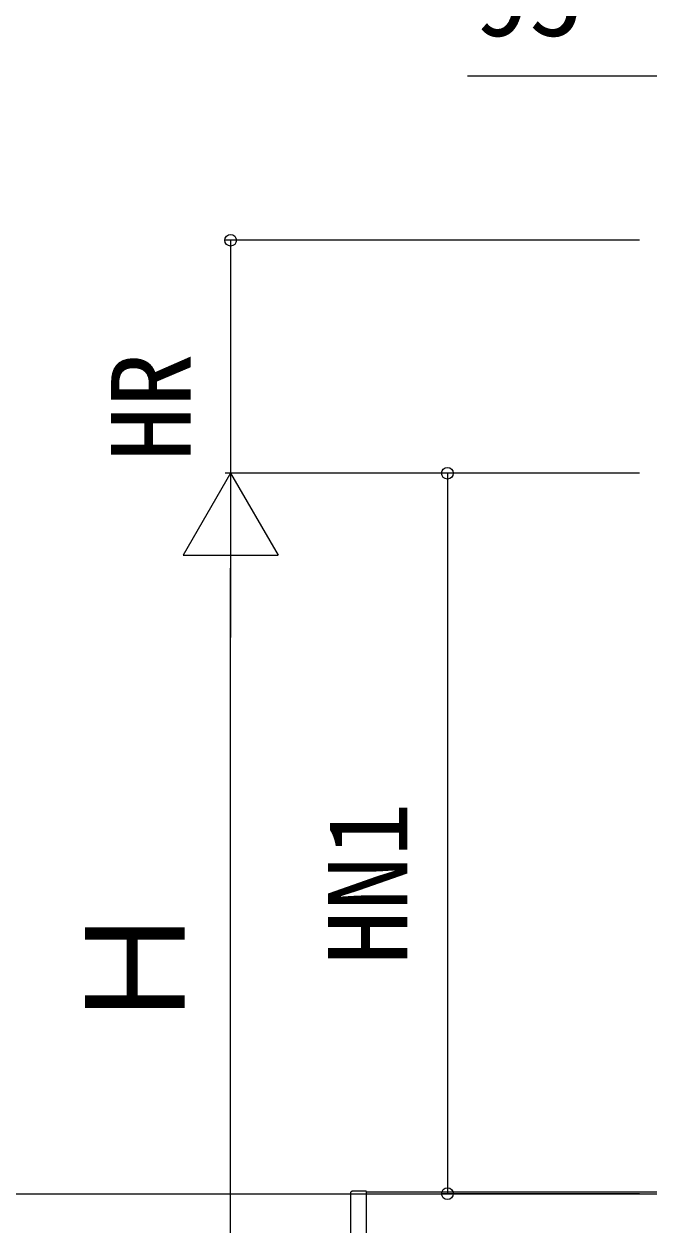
# Model space of a CAD drawing. Units: millimetres, scale not verified. Extents: x -875 to 875, y -1304 to 1297.
# Drawn here: x 473.6 to 588.8, y 173.7 to 395.4 of the extents above; entities that cross this region are included whole.
import ezdxf
from ezdxf.enums import TextEntityAlignment as Align

# ---------------------------------------------------------------- set-up
doc = ezdxf.new("R2010")
doc.units = ezdxf.units.MM
doc.header["$LTSCALE"] = 8
doc.layers.add('0-6_YKK_A1', color=4, linetype='Continuous')
doc.layers.add('0-7_YKK_D', color=6, linetype='Continuous')
doc.styles.add('ＭＳ ゴシック', font='')
doc.styles.get('ＭＳ ゴシック').set_extended_font_data('MS Gothic')

msp = doc.modelspace()

# ---------------------------------------------------------------- linework, layer by layer
at = {"layer": '0-6_YKK_A1'}
for p, q in [((533.834, 170.418), (533.834, 179.762)), ((533.86, 179.816), (533.854, 179.809)), ((533.86, 179.816), (534.008, 179.964)), ((534.015, 179.97), (534.008, 179.964)), ((534.062, 179.99), (536.634, 179.99)), ((536.701, 179.923), (536.701, 179.762)), ((-427.701, 179.49), (749.234, 179.49))]:
    msp.add_line(p, q, dxfattribs=at)
for points in [[(536.701, 179.823), (715.334, 179.823), (715.334, 170.357)], [(536.701, 179.762), (536.701, 170.418), (536.701, 170.257)]]:
    msp.add_lwpolyline(points, dxfattribs=at)
for centre, start, end in [((533.901, 179.762), 135, 180), ((534.062, 179.923), 90, 135), ((536.634, 179.923), 0, 90)]:
    msp.add_arc(centre, 0.0667, start, end, dxfattribs=at)
at = {"layer": '0-7_YKK_D'}
for p, q in [((587.107, 355.491), (510.667, 355.491)), ((511.667, 355.491), (511.667, 312.49)), ((511.667, 312.49), (502.917, 297.334)), ((587.107, 312.49), (510.667, 312.49)), ((587.107, 312.49), (510.667, 312.49)), ((511.667, 312.49), (520.417, 297.334)), ((511.667, 312.49), (511.667, 282.179)), ((587.107, 312.49), (550.667, 312.49)), ((551.667, 312.49), (551.667, 179.49)), ((502.917, 297.334), (520.417, 297.334)), ((511.667, 150.323), (511.667, 294.99)), ((587.107, 179.49), (550.667, 179.49))]:
    msp.add_line(p, q, dxfattribs=at)
msp.add_lwpolyline([(598.001, 385.8), (591.667, 385.8), (555.345, 385.8)], dxfattribs=at)
for centre in [(511.667, 355.491), (551.667, 312.49), (551.667, 179.49)]:
    msp.add_circle(centre, 1.075, dxfattribs=at)

# ---------------------------------------------------------------- texts
at = {"layer": '0-7_YKK_D', "style": 'ＭＳ ゴシック'}
msp.add_text('95', height=14.66, dxfattribs=at).set_placement((556.754, 388.8), align=Align.BOTTOM_LEFT)
for s, height, p in [('HR', 14.66, (508.667, 314.729)), ('HN1', 14.66, (548.667, 221.785)), ('Ｈ', 18.33, (508.667, 208.736))]:
    msp.add_text(s, height=height, rotation=90, dxfattribs=at).set_placement(p, align=Align.BOTTOM_LEFT)

doc.saveas('drawing.dxf')
